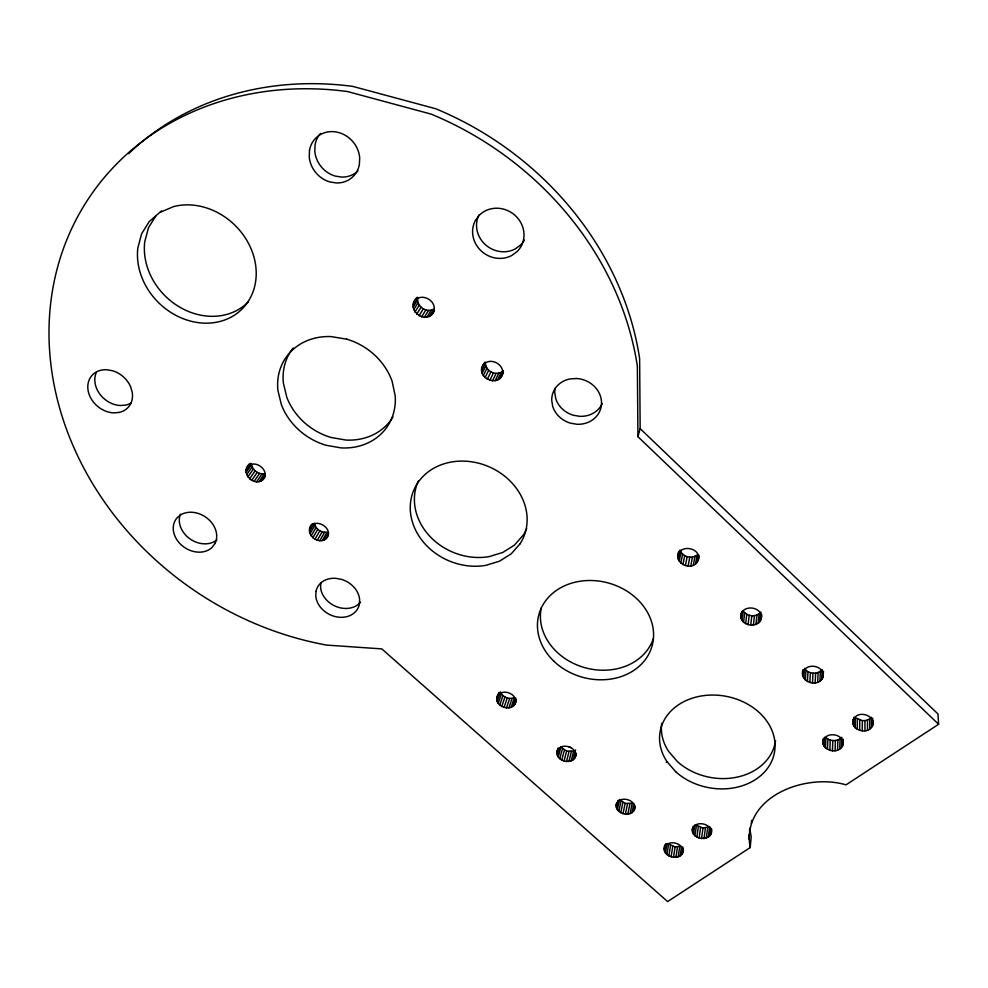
<?xml version="1.0" encoding="UTF-8"?>
<svg xmlns="http://www.w3.org/2000/svg" width="988" height="988" viewBox="0 0 988 988"><rect width="100%" height="100%" fill="white"/><g stroke="black" fill="none" stroke-linecap="round" stroke-linejoin="round"><path stroke-width="1.48" d="M869.712 729.07L869.724 718.844L871.49 717.3L871.49 727.514C865.241 735.788 847.346 727.785 854.385 717.831C860.622 709.47 878.628 717.535 871.49 727.514M867.476 730.194L867.513 719.968L869.724 718.844M864.945 730.799L864.994 720.585L867.513 719.968M862.265 730.861L862.351 720.635L855.373 717.671L855.225 727.86M859.646 730.354L859.745 720.153M857.238 729.342L857.362 719.14M852.866 723.969L852.94 719.622M853.731 726.032L853.867 717.313M246.815 468.028C253.076 457.345 271.354 470.276 263.018 479.6C253.558 487.874 238.96 471.548 249.989 463.533M823.029 739.036C819.966 750.238 837.948 755.487 842.653 745.73L842.789 739.864M842.653 745.73L843.258 739.283M841.492 747.595L841.751 737.307C837.701 741.704 830.216 741.531 825.882 737.628L825.474 747.891M839.751 749.114L840.035 738.826M837.565 750.213L837.861 739.926M835.07 750.806L835.391 740.518M832.439 750.855L832.785 740.568M829.846 750.361L830.216 740.074M827.475 749.349L827.858 739.073M823.992 746.088L824.35 737.307M310.294 527.234C316.568 516.946 334.722 529.457 326.238 538.596C317.395 546.154 303.254 532.186 312.418 523.665M823.115 744.063L823.3 739.679M802.985 669.679C798.6 681.658 817.755 688.463 822.819 677.632L823.078 672.001M822.819 677.632L823.51 671.26M821.658 679.583L822.102 669.716C817.558 674.94 808.196 674.137 804.454 668.357M320.816 582.661L320.581 587.613A22.613 18.488 27.2 0 0 337.031 606.879A22.613 18.488 27.2 0 0 360.583 602.161M819.904 681.189L820.373 671.321M817.681 682.362L818.163 672.482M815.149 683.004L815.656 673.124M812.482 683.079L813 673.199M809.839 682.585L810.395 672.717M807.418 681.559L807.986 671.692M805.368 680.053L805.961 670.21M802.948 676.088L803.293 670.469M803.849 678.188L804.368 669.765C809.777 663.133 823.325 666.32 823.325 675.483M434.436 310.405C427.952 327.312 403.203 309.182 417.208 297.376M575.424 756.82C578.239 745.965 557.874 741.395 556.936 753.004C557.479 763.082 575.485 764.984 576.14 753.98M429.422 316.271L433.658 309.256C426.124 313.344 415.96 305.897 417.788 297.462L413.379 304.378M503.114 372.686C499.422 389.507 473.252 376.576 484.083 363.386M750.176 847.581C741 796.748 805.455 772.789 846.037 784.843L938.6 724.278L637.939 436.708L637.359 366.276A307.96 267.254 34.2 0 0 431.101 114.102L347.48 91.538A307.96 267.254 34.2 0 0 49.178 322.915A307.96 267.254 34.2 0 0 326.67 645.102L381.825 648.894L667.629 901.599L750.176 847.581L751.189 836.935L749.744 828.29L749.447 831.316M748.706 838.886L749.151 834.354M751.337 823.313L751.633 820.312M501.361 376.453C507.647 365.548 489.159 355.149 482.848 365.856M741.124 613.178C737.023 626.861 762.711 630.035 761.415 615.512M760.982 619.55L761.723 614.635M759.858 621.563L760.871 612.115C756.425 617.586 746.903 616.722 743.174 610.868L741.988 620.279M758.142 623.243L759.167 613.783M755.944 624.453L756.993 615.005M753.412 625.145L754.486 615.685M516.23 700.183C515.007 714.25 491.122 706.815 497.927 694.589M750.732 625.243L751.831 615.796M748.089 624.762L749.2 615.314M515.366 702.913C517.638 692.996 500.521 687.586 497.013 697.306M745.631 623.712L746.78 614.277M743.556 622.193L744.717 612.77M741.049 618.13L741.889 611.411M692.736 827.252C688.55 840.146 713.534 843.307 711.656 829.08M708.334 837.071L709.693 826.536L702.999 828.055L696.429 825.264L694.947 835.762M709.878 835.675L710.854 828.154M706.334 838.059L707.717 827.524M704.024 838.565L705.432 828.043M701.579 838.577L702.999 828.055M699.134 838.096L700.578 827.574M696.873 837.132L698.343 826.623M693.49 834.082L694.762 825.091M692.588 832.205L693.44 826.215M665.023 844.678C658.749 857.794 684.696 863.129 683.288 848.383M680.127 855.929L681.498 846.877M681.646 854.571L682.77 847.025M678.176 856.892L679.781 846.321L675.137 846.84L668.641 844.073L666.949 854.608M675.915 857.399L677.533 846.827M673.495 857.399L675.137 846.84M671.087 856.917L672.754 846.358M668.851 855.966L670.531 845.407M665.492 852.953L666.949 843.925M616.092 805.8C617.241 794.648 637.248 798.884 634.494 809.481C630.492 818.842 612.844 812.914 616.71 802.874M664.578 851.113L665.813 843.591M677.929 556.602C678.781 543.375 701.962 547.55 698.244 560.233C693.428 572.484 672.297 563.679 678.917 551.329M697.158 562.32L698.491 554.824M698.244 560.233L699.047 555.738M695.466 564.062L697.083 555.046C691.538 559.332 682.152 556.812 680.016 549.983M693.292 565.334L694.935 556.318M690.785 566.05L692.44 557.047M688.093 566.186L689.785 557.17M664.294 849.186C665.64 838.355 685.4 842.455 682.622 852.903M685.425 565.704L687.142 556.701M634.494 809.481L635.062 806.541M682.955 564.654L684.684 555.664M632.061 812.593L633.777 803.775M680.843 563.098L682.597 554.12M633.555 811.197L634.691 805.319M692.304 830.241C693.7 819.237 713.818 823.3 710.878 833.983M679.238 561.147L681.004 552.181M630.122 813.593L632.147 803.306L625.108 803.38L619.476 799.391L617.352 809.654M740.778 615.857C741.865 604.335 761.6 606.027 761.439 617.327M627.862 814.124L629.899 803.824M678.25 558.936L679.719 551.465M625.441 814.149L627.504 803.849M623.033 813.655L625.108 803.38M620.773 812.704L622.872 802.429M618.846 811.333L620.958 801.07M616.413 807.764L617.945 800.441M802.725 673.89L804.356 669.778M822.918 741.951C824.474 731.281 843.246 732.997 843.147 743.68M574.485 758.574L575.93 752.905M573.065 759.871L575.584 749.929M571.138 760.908L573.682 750.966L566.643 751.102L560.925 747.052L558.282 756.956M568.89 761.476L571.447 751.522M566.47 761.513L569.051 751.572M564.049 761.032L566.643 751.102M561.777 760.068L564.383 750.139M559.801 758.673L562.444 748.756M556.936 753.004L558.072 748.768M557.306 755.017L559.196 747.953M557.207 751.041L557.973 748.225M637.939 436.708L640.15 428.619L639.631 358.693A305.094 265.55 34.4 0 0 435.585 108.705L352.802 86.401A305.094 265.55 34.4 0 0 128.662 153.671M513.056 706.259L515.687 698.034M514.489 704.74L516.242 699.269M511.166 707.346L514.242 697.763C509.042 699.751 502.435 697.12 500.385 691.859M508.931 707.939L512.019 698.355M506.511 708.001L509.623 698.417M504.065 707.532L507.202 697.948M501.768 706.556L504.93 696.985M499.78 705.136L502.941 695.577M498.211 703.382L501.398 693.835M497.866 695.466L498.779 692.749M496.779 699.319L499.064 692.526M497.199 701.394L499.928 693.218M433.04 312.727C439.178 301.673 420.567 290.793 414.268 301.97M499.767 378.404L503.3 370.858C497.05 376.613 485.676 371.649 485.367 363.238L481.662 370.698M502.312 374.131L503.485 371.636M497.668 379.849L501.212 372.303M495.186 380.713L498.755 373.168M492.506 380.923L496.1 373.378M489.801 380.466L493.407 372.933M487.245 379.392L490.888 371.859M485.022 377.737L488.677 370.228M483.28 375.65L486.961 368.154M482.132 373.242L485.824 365.77M481.909 368.178L484.997 361.979M326.238 538.596L328.288 535.002M324.41 539.831L328.535 532.631M322.212 540.547L327.04 532.137C321.347 533.088 315.172 528.963 314.406 523.134L309.466 531.458M319.791 540.671L324.632 532.273M317.309 540.226L322.174 531.828M314.95 539.213L319.84 530.828M312.85 537.719L317.766 529.346M311.171 535.842L316.098 527.481M310.01 533.718L314.95 525.369M309.565 529.247L312.393 524.492M431.497 314.752L434.312 310.084M426.952 317.185L431.213 310.158M424.272 317.42L428.557 310.405M421.543 316.975L425.853 309.96M418.974 315.876L423.296 308.874M156.079 215.545L148.533 227.635L144.754 241.727A63.207 54.019 44.5 0 0 179.73 307.144A63.207 54.019 44.5 0 0 248.112 302.093M416.701 314.209L421.061 307.219M414.911 312.06L419.295 305.094M413.713 309.602L418.109 302.649M413.194 306.972L417.591 300.043M415.812 299.932L417.269 297.647M261.215 480.897L265.093 475.203M263.018 479.6L265.34 476.191M259.029 481.65L264.475 473.672C258.658 474.709 252.483 470.374 251.644 464.496L246.074 472.4M256.608 481.798L262.067 473.832M254.126 481.354L259.609 473.4M251.73 480.341L257.238 472.388M249.606 478.822L255.126 470.881M247.877 476.908L253.422 468.979M246.679 474.709L252.224 466.805M246.123 470.115L250.89 463.36M161.501 210.926L149.2 221.596L141.617 233.786L137.838 247.976A63.812 54.377 44.3 0 0 200.206 322.866A63.812 54.377 44.3 0 0 254.669 259.893A63.812 54.377 44.3 0 0 173.641 206.578L160.118 212.297M666.258 762.341L667.369 762.057M862.351 720.635L864.994 720.585M568.594 746.607L570.891 747.583M640.15 428.619L937.995 713.978L938.6 724.278M873.219 720.61L873.219 723.525M872.676 718.325L872.688 725.612M216.891 539.868A22.81 18.414 33.5 0 1 189.968 538.88A22.81 18.414 33.5 0 1 180.396 514.118M392.977 416.924A60.75 52.685 34 0 1 345.862 440.055L330.918 437.449A60.75 52.685 34 0 1 286.804 397.3L283.371 383.048A60.75 52.685 34 0 1 293.177 347.937M775.555 740.555A57.6 46.263 10.4 0 1 737.134 777.124A57.6 46.263 10.4 0 1 677.348 761.526L668.592 751.349A57.6 46.263 10.4 0 1 661.688 723.278M478.822 215.162A26.009 24.329 34.9 0 0 485.145 244.481A26.009 24.329 34.9 0 0 515.378 248.84L520.515 245.073A26.009 24.329 34.9 0 0 524.406 240.072M602.272 403.499A24.91 22.477 18.9 0 1 579.672 416.319L573.324 415.244A24.91 22.477 18.9 0 1 555.725 398.522L554.762 392.631A24.91 22.477 18.9 0 1 555.133 388.222M357.952 170.949A26.54 23.959 49.4 0 1 341.811 177.087L335.327 176.099A26.54 23.959 49.4 0 1 314.814 151.362L315.073 144.791A26.54 23.959 49.4 0 1 320.52 133.417M653.426 638.483A58.206 48.61 15.5 0 1 585.106 667.752A58.206 48.61 15.5 0 1 541.301 607.62M418.406 480.909A59.169 50.82 23.4 0 0 429.78 536.249A59.169 50.82 23.4 0 0 489.171 556.615L502.781 552.465L514.402 545.154L523.245 535.113A59.169 50.82 23.4 0 0 526.703 528.592M130.749 403.228A23.922 19.488 40.3 0 1 125.809 405.08L120.289 405.512A23.922 19.488 40.3 0 1 96.256 372.587M309.491 150.398L309.244 157.03A26.8 24.144 49 0 0 329.98 181.977L336.538 182.978A26.8 24.144 49 0 0 359.348 164.576L359.706 157.944A26.8 24.144 49 0 0 335.599 131.886A26.8 24.144 49 0 0 309.491 150.398M316.024 591.355L315.79 596.332A22.81 18.587 27.1 0 0 336.673 616.895A22.81 18.587 27.1 0 0 359.323 604.495L359.632 599.518A22.81 18.587 27.1 0 0 341.564 579.388L335.784 578.313A22.81 18.587 27.1 0 0 316.024 591.355M214.976 543.499L212.099 547.377A23.008 18.5 33.4 0 1 181.693 545.29A23.008 18.5 33.4 0 1 177.679 517.193L181.693 514.291A23.008 18.5 33.4 0 1 208.27 519.12A23.008 18.5 33.4 0 1 214.976 543.499M479.328 215.211L475.475 220.336A26.268 24.515 34.6 0 0 480.81 250.569A26.268 24.515 34.6 0 0 511.821 255.46L517.008 251.668A26.268 24.515 34.6 0 0 515.798 216.063A26.268 24.515 34.6 0 0 479.328 215.211M520.071 543.783L511.166 553.86L499.446 561.209L485.726 565.371A59.712 51.117 23.4 0 1 410.279 509.388A59.712 51.117 23.4 0 1 482.132 464.199A59.712 51.117 23.4 0 1 520.071 543.783M119.103 412.453L113.534 412.885A24.144 19.599 40.2 0 1 88.056 390.235A24.144 19.599 40.2 0 1 106.655 369.722L112.521 370.735A24.144 19.599 40.2 0 1 130.663 386.876L132.281 392.52A24.144 19.599 40.2 0 1 119.103 412.453M576.202 378.49L569.73 378.997A25.157 22.625 18.9 0 0 551.724 400.375L552.7 406.315A25.157 22.625 18.9 0 0 570.484 423.173L576.893 424.26A25.157 22.625 18.9 0 0 601.519 402.548A25.157 22.625 18.9 0 0 576.202 378.49M346.702 339.168L331.066 336.587A61.318 53.006 33.9 0 0 277.912 390.445L281.407 404.784A61.318 53.006 33.9 0 0 325.966 445.255L341.045 447.897A61.318 53.006 33.9 0 0 395.212 395.99L392.137 381.343A61.318 53.006 33.9 0 0 346.702 339.168M675.669 771.677L666.838 761.439A58.107 46.498 10.5 0 1 713.2 695.046A58.107 46.498 10.5 0 1 771.208 762.279A58.107 46.498 10.5 0 1 675.669 771.677M554.07 661.392A58.724 48.869 15.6 0 0 651.463 647.93A58.724 48.869 15.6 0 0 581.006 581.105A58.724 48.869 15.6 0 0 554.07 661.392"/></g></svg>
